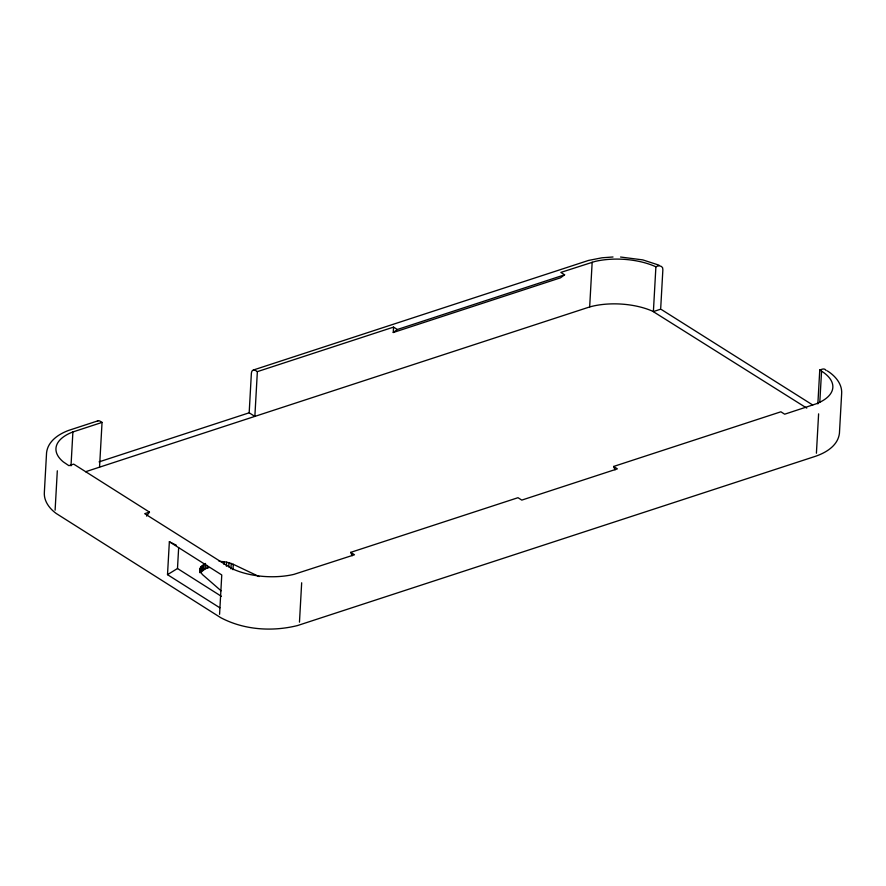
<?xml version="1.0" encoding="UTF-8"?>
<svg xmlns="http://www.w3.org/2000/svg" width="886" height="886" viewBox="0 0 886 886"><rect width="100%" height="100%" fill="white"/><g stroke="black" fill="none" stroke-linecap="round" stroke-linejoin="round"><path stroke-width="1.33" d="M219.573 614.33L221.766 574.959L169.359 541.756L167.509 574.66L219.883 607.829M55.109 510.17L57.313 470.798M71.002 465.859L72.896 431.947L102.045 422.412L99.542 467.177M167.509 574.66L177.488 568.513L178.651 547.781M199.804 572.544L200.535 567.35L205.474 563.474L205.175 568.867L200.236 572.744L200.535 567.35M201.033 571.647L201.344 566.254M202.141 570.628L202.44 565.235M203.525 569.698L203.835 564.304M205.175 568.867L207.047 568.159L207.202 565.456M224.003 564.437L224.158 561.735L219.075 561.281M226.395 566.232L226.628 562.189L224.158 561.735M228.765 566.807L228.998 562.765L226.628 562.189M230.925 568.867L231.224 563.485L228.998 562.765M232.974 569.698L233.273 564.304L231.224 563.485M257.361 371.633L254.858 416.398L249.176 412.798L251.369 373.427A6.102 3.466 71.9 0 1 255.467 370.437L257.361 371.633L393.561 327.111L397.349 329.503L564.615 274.826L560.827 272.423L594.894 261.47A51.897 24.199 3.2 0 1 655.075 266.431L655.895 266.808C658.619 264.881 663.415 265.789 662.861 269.831L660.657 309.192L653.392 311.573L655.895 266.808M299.468 622.149L301.672 582.778M564.615 274.826L560.517 277.816L393.251 332.505L393.561 327.111M85.599 471.729L589.666 306.933L592.169 262.178M817.856 403.905L819.76 369.994L822.142 369.207A6.102 4.142 -57.6 0 1 826.14 370.558M816.405 453.233L818.609 413.862M819.805 402.322L821.555 371.134L819.76 369.994M200.037 568.502L199.992 570.894L202.296 574.438L221.079 590.796M146.567 516.084L149.468 512.108L73.693 464.12L68.909 465.682L63.305 461.894A51.897 24.199 3.2 0 1 70.559 432.9L72.896 431.947M393.251 332.505L397.349 329.503M98.213 420.739L68.831 430.341C58.775 433.985 47.877 441.173 46.57 452.702L44.366 492.073C43.58 500.9 49.494 508.686 56.35 513.559L220.703 617.653C243.949 629.99 272.113 631.851 297.43 625.582L814.212 456.711C825.276 453.178 837.901 446.012 839.43 433.309L841.634 393.938C842.475 384.081 835.188 375.742 827.302 370.869M253.529 369.96L588.581 260.418L601.993 257.793L613.012 256.984M99.077 461.872L249.176 412.798M149.468 512.108L144.695 513.681L231.213 568.236A51.897 24.199 3.2 0 0 293.919 574.372L354.489 554.769L350.701 552.366L518 497.699L521.788 500.103L617.376 468.86L613.588 466.468L780.887 411.802L784.675 414.194L815.807 403.95A51.897 24.199 3.2 0 0 823.659 372.552L821.555 371.134M207.047 568.159L209.129 567.572M589.666 306.933L592.391 306.235A51.897 24.199 3.2 0 1 652.572 311.185L806.747 408.103M620.565 257.029L642.804 259.897L658.985 265.147M233.273 564.304L259.133 576.576M169.359 541.756L176.38 545.233M661.454 309.568L812.728 405.013M102.045 422.412L100.151 421.215A6.102 3.466 71.9 0 0 97.382 421.094M177.488 568.513L221.378 596.311M613.588 466.468L615.083 469.801M350.701 552.366L352.196 555.71"/></g></svg>
